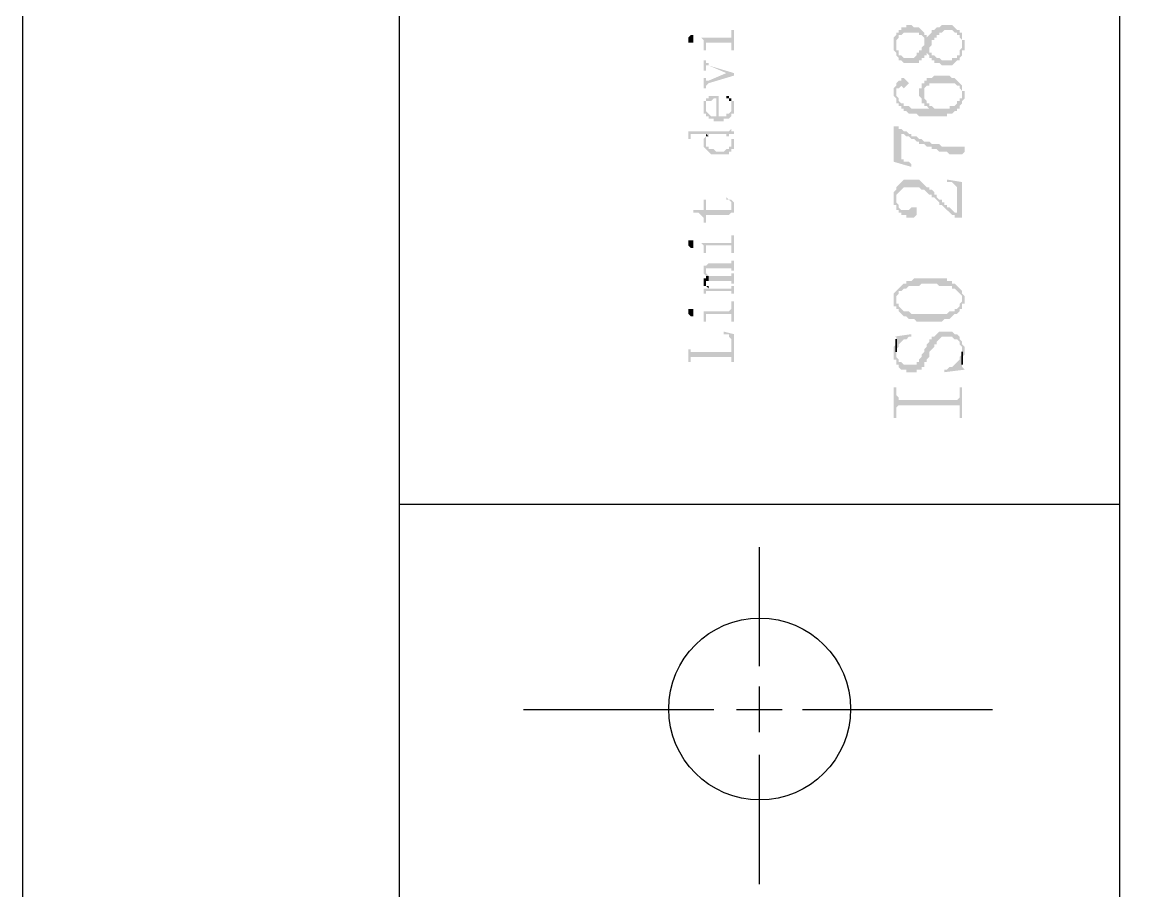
# Model space of a CAD drawing. Header units: millimetres. Extents: x 7018 to 13530, y 4187 to 5692.
# Drawn here: x 7512.01 to 7531.93, y 4710.3 to 4725.76 of the extents above; entities that cross this region are included whole.
import ezdxf

# ---------------------------------------------------------------- set-up
doc = ezdxf.new("R2010")
doc.units = ezdxf.units.MM

msp = doc.modelspace()

# ---------------------------------------------------------------- hatches: boundary and pattern name
at = {"transparency": 33554559}
for points in [[(7527.517, 4725.35), (7527.517, 4725.26), (7527.562, 4725.214), (7527.562, 4725.169), (7527.562, 4725.169), (7527.607, 4725.124), (7527.607, 4725.079), (7527.652, 4725.079), (7527.697, 4725.034), (7527.968, 4725.034), (7527.968, 4725.079), (7528.013, 4725.079), (7528.013, 4725.124), (7528.059, 4725.124), (7528.059, 4725.169), (7528.104, 4725.169), (7528.104, 4725.214), (7528.104, 4725.214), (7528.149, 4725.169), (7528.149, 4725.305), (7528.149, 4725.305), (7528.194, 4725.35), (7528.194, 4725.44), (7528.239, 4725.44), (7528.239, 4725.485), (7528.284, 4725.485), (7528.284, 4725.53), (7528.329, 4725.53), (7528.329, 4725.575), (7528.374, 4725.575), (7528.42, 4725.621), (7528.555, 4725.621), (7528.6, 4725.575), (7528.645, 4725.575), (7528.645, 4725.53), (7528.69, 4725.53), (7528.69, 4725.485), (7528.69, 4725.485), (7528.735, 4725.44), (7528.735, 4725.169), (7528.735, 4725.26), (7528.781, 4725.26), (7528.781, 4725.44), (7528.735, 4725.44), (7528.735, 4725.575), (7528.69, 4725.575), (7528.69, 4725.621), (7528.645, 4725.621), (7528.6, 4725.666), (7528.6, 4725.666), (7528.555, 4725.711), (7528.374, 4725.711), (7528.329, 4725.666), (7528.284, 4725.666), (7528.239, 4725.621), (7528.194, 4725.621), (7528.194, 4725.575), (7528.149, 4725.53), (7528.149, 4725.53), (7528.104, 4725.485), (7528.104, 4725.53), (7528.059, 4725.44), (7528.059, 4725.395), (7528.059, 4725.35), (7528.013, 4725.305), (7528.013, 4725.26), (7527.968, 4725.26), (7527.968, 4725.214), (7527.923, 4725.214), (7527.923, 4725.169), (7527.878, 4725.124), (7527.697, 4725.124), (7527.652, 4725.169), (7527.607, 4725.169), (7527.607, 4725.26), (7527.562, 4725.26), (7527.562, 4725.53), (7527.562, 4725.53), (7527.517, 4725.485), (7527.517, 4725.395)], [(7527.562, 4725.53), (7527.562, 4725.35), (7527.562, 4725.44), (7527.607, 4725.485), (7527.607, 4725.53), (7527.652, 4725.53), (7527.697, 4725.575), (7527.968, 4725.575), (7527.968, 4725.53), (7528.013, 4725.53), (7528.059, 4725.485), (7528.059, 4725.44), (7528.059, 4725.44), (7528.104, 4725.53), (7528.059, 4725.53), (7528.059, 4725.575), (7528.013, 4725.621), (7528.013, 4725.621), (7527.968, 4725.666), (7527.878, 4725.666), (7527.833, 4725.711), (7527.743, 4725.711), (7527.743, 4725.666), (7527.652, 4725.666), (7527.652, 4725.621), (7527.607, 4725.621), (7527.607, 4725.575), (7527.562, 4725.575)], [(7523.861, 4725.44), (7523.861, 4725.395), (7523.951, 4725.395), (7523.951, 4725.44), (7523.951, 4725.485), (7523.951, 4725.53), (7523.906, 4725.53), (7523.861, 4725.485), (7523.861, 4725.485)], [(7524.087, 4725.485), (7524.087, 4725.485), (7524.132, 4725.44), (7524.132, 4725.395), (7524.132, 4725.35), (7524.132, 4725.26), (7524.177, 4725.26), (7524.177, 4725.395), (7524.628, 4725.395), (7524.628, 4725.26), (7524.674, 4725.26), (7524.674, 4725.621), (7524.628, 4725.621), (7524.628, 4725.53), (7524.628, 4725.485), (7524.583, 4725.485)], [(7528.149, 4725.169), (7528.149, 4725.124), (7528.194, 4725.124), (7528.194, 4725.079), (7528.239, 4725.079), (7528.239, 4725.034), (7528.329, 4725.034), (7528.374, 4724.989), (7528.555, 4724.989), (7528.6, 4725.034), (7528.6, 4725.034), (7528.645, 4725.079), (7528.69, 4725.079), (7528.69, 4725.124), (7528.69, 4725.124), (7528.735, 4725.169), (7528.735, 4725.35), (7528.735, 4725.305), (7528.735, 4725.305), (7528.69, 4725.26), (7528.69, 4725.169), (7528.645, 4725.169), (7528.645, 4725.124), (7528.555, 4725.124), (7528.555, 4725.079), (7528.374, 4725.079), (7528.329, 4725.124), (7528.284, 4725.124), (7528.239, 4725.169), (7528.194, 4725.169), (7528.194, 4725.214), (7528.149, 4725.214), (7528.149, 4725.26)], [(7524.132, 4725.079), (7524.132, 4724.898), (7524.177, 4724.898), (7524.177, 4724.944), (7524.177, 4724.989), (7524.222, 4724.989), (7524.538, 4724.853), (7524.538, 4724.853), (7524.674, 4724.808), (7524.674, 4724.853), (7524.222, 4724.989), (7524.222, 4725.034), (7524.177, 4725.034), (7524.177, 4725.079), (7524.177, 4725.079)], [(7524.132, 4724.763), (7524.132, 4724.583), (7524.177, 4724.583), (7524.177, 4724.628), (7524.177, 4724.628), (7524.222, 4724.673), (7524.674, 4724.808), (7524.538, 4724.853), (7524.222, 4724.718), (7524.177, 4724.718), (7524.177, 4724.763), (7524.177, 4724.763)], [(7527.562, 4724.673), (7527.562, 4724.492), (7527.562, 4724.583), (7527.607, 4724.583), (7527.652, 4724.628), (7527.652, 4724.628), (7527.697, 4724.583), (7527.697, 4724.583), (7527.743, 4724.628), (7527.743, 4724.628), (7527.788, 4724.673), (7527.743, 4724.718), (7527.743, 4724.718), (7527.697, 4724.763), (7527.652, 4724.763), (7527.652, 4724.718), (7527.607, 4724.718)], [(7527.968, 4724.492), (7527.968, 4724.447), (7527.968, 4724.447), (7528.013, 4724.402), (7528.013, 4724.312), (7528.059, 4724.312), (7528.059, 4724.537), (7528.059, 4724.583), (7528.104, 4724.628), (7528.149, 4724.628), (7528.149, 4724.673), (7528.6, 4724.673), (7528.645, 4724.628), (7528.69, 4724.628), (7528.69, 4724.583), (7528.735, 4724.537), (7528.735, 4724.492), (7528.735, 4724.312), (7528.735, 4724.357), (7528.781, 4724.402), (7528.781, 4724.447), (7528.781, 4724.537), (7528.735, 4724.537), (7528.735, 4724.628), (7528.69, 4724.673), (7528.69, 4724.673), (7528.645, 4724.718), (7528.645, 4724.718), (7528.6, 4724.763), (7528.555, 4724.763), (7528.51, 4724.808), (7528.239, 4724.808), (7528.194, 4724.763), (7528.104, 4724.763), (7528.104, 4724.718), (7528.059, 4724.718), (7528.059, 4724.673), (7528.013, 4724.673), (7528.013, 4724.583), (7527.968, 4724.583), (7527.968, 4724.537)], [(7527.517, 4724.537), (7527.517, 4724.447), (7527.517, 4724.447), (7527.562, 4724.402), (7527.562, 4724.312), (7527.607, 4724.312), (7527.607, 4724.267), (7527.652, 4724.267), (7527.652, 4724.221), (7527.697, 4724.221), (7527.697, 4724.176), (7527.743, 4724.176), (7527.788, 4724.131), (7527.923, 4724.131), (7527.968, 4724.086), (7528.465, 4724.086), (7528.465, 4724.131), (7528.555, 4724.131), (7528.6, 4724.176), (7528.645, 4724.176), (7528.645, 4724.221), (7528.69, 4724.221), (7528.69, 4724.267), (7528.735, 4724.312), (7528.735, 4724.492), (7528.735, 4724.402), (7528.69, 4724.402), (7528.69, 4724.357), (7528.645, 4724.357), (7528.645, 4724.312), (7528.6, 4724.267), (7528.51, 4724.267), (7528.51, 4724.221), (7528.239, 4724.221), (7528.194, 4724.267), (7528.149, 4724.221), (7527.833, 4724.221), (7527.788, 4724.267), (7527.697, 4724.267), (7527.697, 4724.312), (7527.652, 4724.312), (7527.607, 4724.357), (7527.607, 4724.402), (7527.562, 4724.447), (7527.562, 4724.492), (7527.562, 4724.673), (7527.562, 4724.628), (7527.517, 4724.583), (7527.517, 4724.583)], [(7528.059, 4724.312), (7528.059, 4724.267), (7528.104, 4724.267), (7528.149, 4724.221), (7528.149, 4724.221), (7528.194, 4724.267), (7528.149, 4724.267), (7528.149, 4724.312), (7528.104, 4724.312), (7528.104, 4724.357), (7528.104, 4724.357), (7528.059, 4724.402), (7528.059, 4724.492)], [(7524.132, 4724.357), (7524.177, 4724.267), (7524.177, 4724.312), (7524.177, 4724.357), (7524.267, 4724.357), (7524.313, 4724.402), (7524.358, 4724.402), (7524.358, 4723.996), (7524.493, 4723.996), (7524.493, 4724.041), (7524.583, 4724.041), (7524.628, 4724.086), (7524.628, 4724.131), (7524.674, 4724.131), (7524.674, 4724.176), (7524.674, 4724.221), (7524.674, 4724.267), (7524.674, 4724.312), (7524.674, 4724.357), (7524.628, 4724.357), (7524.628, 4724.267), (7524.628, 4724.221), (7524.628, 4724.176), (7524.628, 4724.176), (7524.583, 4724.131), (7524.538, 4724.131), (7524.538, 4724.086), (7524.403, 4724.086), (7524.403, 4724.447), (7524.222, 4724.447), (7524.222, 4724.402), (7524.177, 4724.402), (7524.177, 4724.357), (7524.177, 4724.357)], [(7524.132, 4724.221), (7524.132, 4724.176), (7524.132, 4724.131), (7524.177, 4724.131), (7524.177, 4724.086), (7524.222, 4724.086), (7524.222, 4724.041), (7524.313, 4724.041), (7524.313, 4723.996), (7524.358, 4723.996), (7524.358, 4724.086), (7524.267, 4724.086), (7524.222, 4724.131), (7524.222, 4724.131), (7524.177, 4724.176), (7524.177, 4724.267), (7524.132, 4724.357), (7524.132, 4724.312), (7524.132, 4724.267)], [(7524.538, 4724.447), (7524.538, 4724.402), (7524.583, 4724.402), (7524.583, 4724.357), (7524.628, 4724.357), (7524.628, 4724.312), (7524.628, 4724.267), (7524.628, 4724.402), (7524.583, 4724.402), (7524.583, 4724.447)], [(7523.816, 4723.815), (7523.861, 4723.815), (7523.861, 4723.77), (7523.861, 4723.68), (7523.906, 4723.68), (7523.906, 4723.725), (7523.906, 4723.77), (7524.177, 4723.77), (7524.222, 4723.725), (7524.222, 4723.77), (7524.538, 4723.77), (7524.538, 4723.725), (7524.583, 4723.725), (7524.583, 4723.77), (7524.674, 4723.77), (7524.674, 4723.815), (7524.628, 4723.815), (7524.628, 4723.86), (7524.628, 4723.906), (7524.628, 4723.86), (7524.628, 4723.86), (7524.583, 4723.815), (7524.583, 4723.815)], [(7527.517, 4723.906), (7527.517, 4723.274), (7527.833, 4723.183), (7527.833, 4723.229), (7527.833, 4723.229), (7527.788, 4723.274), (7527.697, 4723.274), (7527.697, 4723.319), (7527.652, 4723.319), (7527.652, 4723.77), (7527.607, 4723.86), (7527.607, 4723.906)], [(7524.132, 4723.635), (7524.132, 4723.59), (7524.132, 4723.545), (7524.132, 4723.545), (7524.177, 4723.499), (7524.177, 4723.499), (7524.222, 4723.454), (7524.222, 4723.454), (7524.267, 4723.409), (7524.583, 4723.409), (7524.583, 4723.454), (7524.628, 4723.454), (7524.628, 4723.635), (7524.628, 4723.59), (7524.628, 4723.545), (7524.583, 4723.545), (7524.583, 4723.499), (7524.538, 4723.499), (7524.493, 4723.454), (7524.358, 4723.454), (7524.313, 4723.499), (7524.222, 4723.499), (7524.222, 4723.545), (7524.177, 4723.545), (7524.177, 4723.59), (7524.177, 4723.725), (7524.132, 4723.68)], [(7524.177, 4723.725), (7524.177, 4723.635), (7524.177, 4723.68), (7524.177, 4723.725), (7524.222, 4723.725), (7524.177, 4723.77)], [(7524.583, 4723.725), (7524.628, 4723.725), (7524.628, 4723.68), (7524.628, 4723.635), (7524.628, 4723.499), (7524.674, 4723.499), (7524.674, 4723.545), (7524.674, 4723.59), (7524.674, 4723.635), (7524.674, 4723.68), (7524.628, 4723.68), (7524.628, 4723.725), (7524.583, 4723.725), (7524.583, 4723.77)], [(7527.607, 4723.86), (7527.652, 4723.77), (7527.697, 4723.77), (7527.743, 4723.725), (7527.788, 4723.725), (7527.833, 4723.68), (7527.878, 4723.68), (7527.923, 4723.635), (7527.968, 4723.635), (7527.968, 4723.59), (7528.059, 4723.59), (7528.104, 4723.545), (7528.194, 4723.545), (7528.194, 4723.499), (7528.284, 4723.499), (7528.329, 4723.454), (7528.465, 4723.454), (7528.51, 4723.409), (7528.735, 4723.409), (7528.781, 4723.454), (7528.781, 4723.545), (7528.374, 4723.545), (7528.329, 4723.59), (7528.194, 4723.59), (7528.149, 4723.635), (7528.059, 4723.635), (7528.013, 4723.68), (7527.968, 4723.68), (7527.923, 4723.725), (7527.833, 4723.725), (7527.833, 4723.77), (7527.788, 4723.77), (7527.743, 4723.815), (7527.697, 4723.815), (7527.652, 4723.86)], [(7527.517, 4722.642), (7527.517, 4722.506), (7527.562, 4722.506), (7527.562, 4722.461), (7527.562, 4722.642), (7527.562, 4722.687), (7527.607, 4722.732), (7527.607, 4722.732), (7527.652, 4722.777), (7527.652, 4722.777), (7527.697, 4722.822), (7527.968, 4722.822), (7528.013, 4722.777), (7528.059, 4722.777), (7528.104, 4722.732), (7528.104, 4722.732), (7528.149, 4722.687), (7528.194, 4722.687), (7528.194, 4722.642), (7528.239, 4722.642), (7528.284, 4722.597), (7528.284, 4722.597), (7528.329, 4722.552), (7528.329, 4722.506), (7528.374, 4722.506), (7528.42, 4722.461), (7528.42, 4722.461), (7528.465, 4722.416), (7528.465, 4722.416), (7528.51, 4722.371), (7528.51, 4722.371), (7528.555, 4722.326), (7528.6, 4722.326), (7528.6, 4722.281), (7528.645, 4722.281), (7528.645, 4722.371), (7528.6, 4722.371), (7528.555, 4722.416), (7528.51, 4722.461), (7528.465, 4722.461), (7528.465, 4722.506), (7528.42, 4722.506), (7528.42, 4722.552), (7528.374, 4722.552), (7528.374, 4722.597), (7528.329, 4722.597), (7528.284, 4722.642), (7528.284, 4722.687), (7528.239, 4722.687), (7528.239, 4722.732), (7528.194, 4722.777), (7528.149, 4722.777), (7528.149, 4722.822), (7528.104, 4722.822), (7528.059, 4722.868), (7528.059, 4722.868), (7528.013, 4722.913), (7528.013, 4722.913), (7527.968, 4722.958), (7527.697, 4722.958), (7527.652, 4722.913), (7527.652, 4722.913), (7527.607, 4722.868), (7527.607, 4722.868), (7527.562, 4722.822), (7527.562, 4722.777), (7527.517, 4722.732), (7527.517, 4722.687), (7527.517, 4722.687)], [(7528.465, 4722.958), (7528.465, 4722.913), (7528.555, 4722.913), (7528.6, 4722.868), (7528.6, 4722.868), (7528.645, 4722.822), (7528.645, 4722.281), (7528.735, 4722.281), (7528.735, 4722.913)], [(7523.951, 4722.416), (7523.951, 4722.371), (7524.042, 4722.371), (7524.087, 4722.326), (7524.087, 4722.326), (7524.132, 4722.281), (7524.132, 4722.236), (7524.132, 4722.191), (7524.177, 4722.191), (7524.177, 4722.326), (7524.583, 4722.326), (7524.628, 4722.371), (7524.674, 4722.371), (7524.628, 4722.506), (7524.628, 4722.461), (7524.628, 4722.416), (7524.177, 4722.416), (7524.177, 4722.597), (7524.132, 4722.597), (7524.132, 4722.416)], [(7524.538, 4722.597), (7524.583, 4722.597), (7524.628, 4722.552), (7524.628, 4722.506), (7524.628, 4722.506), (7524.674, 4722.371), (7524.674, 4722.416), (7524.674, 4722.461), (7524.674, 4722.506), (7524.674, 4722.552), (7524.674, 4722.552), (7524.628, 4722.597), (7524.583, 4722.597), (7524.538, 4722.642), (7524.538, 4722.642)], [(7527.562, 4722.461), (7527.562, 4722.416), (7527.607, 4722.416), (7527.607, 4722.371), (7527.652, 4722.371), (7527.652, 4722.326), (7527.743, 4722.326), (7527.743, 4722.281), (7527.878, 4722.281), (7527.923, 4722.326), (7527.923, 4722.416), (7527.923, 4722.461), (7527.833, 4722.461), (7527.788, 4722.416), (7527.652, 4722.416), (7527.607, 4722.461), (7527.607, 4722.506), (7527.562, 4722.552), (7527.562, 4722.597)], [(7524.087, 4721.829), (7524.087, 4721.829), (7524.132, 4721.784), (7524.132, 4721.739), (7524.132, 4721.694), (7524.132, 4721.649), (7524.177, 4721.649), (7524.177, 4721.739), (7524.177, 4721.784), (7524.628, 4721.784), (7524.628, 4721.739), (7524.628, 4721.649), (7524.674, 4721.649), (7524.674, 4721.965), (7524.628, 4721.965), (7524.628, 4721.875), (7524.628, 4721.829), (7524.583, 4721.829)], [(7523.861, 4721.829), (7523.861, 4721.784), (7523.861, 4721.784), (7523.906, 4721.739), (7523.951, 4721.739), (7523.951, 4721.784), (7523.951, 4721.829), (7523.951, 4721.875), (7523.861, 4721.875)], [(7524.177, 4721.423), (7524.177, 4721.333), (7524.177, 4721.378), (7524.628, 4721.378), (7524.628, 4721.333), (7524.674, 4721.333), (7524.674, 4721.514), (7524.628, 4721.514), (7524.628, 4721.468), (7524.222, 4721.468)], [(7524.132, 4721.333), (7524.132, 4721.288), (7524.132, 4721.288), (7524.177, 4721.243), (7524.222, 4721.243), (7524.222, 4721.152), (7524.628, 4721.152), (7524.628, 4721.107), (7524.674, 4721.107), (7524.674, 4721.288), (7524.628, 4721.288), (7524.628, 4721.243), (7524.222, 4721.243), (7524.177, 4721.288), (7524.177, 4721.333), (7524.177, 4721.423), (7524.132, 4721.423), (7524.132, 4721.378)], [(7524.132, 4721.152), (7524.132, 4721.107), (7524.132, 4721.062), (7524.177, 4721.062), (7524.177, 4721.152), (7524.222, 4721.152), (7524.222, 4721.243), (7524.177, 4721.243), (7524.177, 4721.198), (7524.132, 4721.198)], [(7524.177, 4721.062), (7524.177, 4721.062), (7524.222, 4721.017), (7524.222, 4721.062), (7524.177, 4721.062), (7524.177, 4721.107), (7524.177, 4721.107)], [(7527.562, 4720.972), (7527.562, 4720.837), (7527.562, 4720.882), (7527.562, 4720.882), (7527.607, 4720.927), (7527.607, 4720.972), (7527.652, 4720.972), (7527.697, 4721.017), (7527.743, 4721.017), (7527.788, 4721.062), (7527.968, 4721.062), (7528.013, 4721.107), (7528.284, 4721.107), (7528.329, 4721.062), (7528.555, 4721.062), (7528.555, 4721.017), (7528.6, 4721.017), (7528.645, 4720.972), (7528.645, 4720.972), (7528.69, 4720.927), (7528.69, 4720.927), (7528.735, 4720.882), (7528.735, 4720.837), (7528.735, 4720.972), (7528.69, 4721.017), (7528.69, 4721.017), (7528.645, 4721.062), (7528.645, 4721.062), (7528.6, 4721.107), (7528.555, 4721.107), (7528.555, 4721.152), (7528.465, 4721.152), (7528.465, 4721.198), (7527.878, 4721.198), (7527.833, 4721.152), (7527.743, 4721.152), (7527.743, 4721.107), (7527.697, 4721.107), (7527.652, 4721.062), (7527.652, 4721.062), (7527.607, 4721.017), (7527.607, 4721.017)], [(7524.132, 4721.017), (7524.132, 4720.972), (7524.132, 4720.927), (7524.177, 4720.927), (7524.177, 4720.972), (7524.628, 4720.972), (7524.628, 4720.927), (7524.674, 4720.927), (7524.674, 4721.062), (7524.628, 4721.062), (7524.628, 4721.017), (7524.222, 4721.017), (7524.222, 4721.062), (7524.222, 4721.017)], [(7527.517, 4720.837), (7527.517, 4720.701), (7527.562, 4720.701), (7527.562, 4720.656), (7527.607, 4720.656), (7527.607, 4720.611), (7527.652, 4720.566), (7527.652, 4720.566), (7527.697, 4720.521), (7527.743, 4720.521), (7527.788, 4720.476), (7527.878, 4720.476), (7527.923, 4720.43), (7528.374, 4720.43), (7528.42, 4720.476), (7528.51, 4720.476), (7528.555, 4720.521), (7528.555, 4720.521), (7528.6, 4720.566), (7528.645, 4720.566), (7528.69, 4720.611), (7528.69, 4720.656), (7528.735, 4720.656), (7528.735, 4720.746), (7528.781, 4720.746), (7528.781, 4720.837), (7528.781, 4720.882), (7528.735, 4720.927), (7528.735, 4720.972), (7528.735, 4720.837), (7528.735, 4720.791), (7528.69, 4720.746), (7528.69, 4720.701), (7528.645, 4720.656), (7528.6, 4720.656), (7528.6, 4720.611), (7528.51, 4720.611), (7528.465, 4720.566), (7527.833, 4720.566), (7527.788, 4720.611), (7527.697, 4720.611), (7527.652, 4720.656), (7527.652, 4720.656), (7527.607, 4720.701), (7527.607, 4720.746), (7527.562, 4720.746), (7527.562, 4720.972), (7527.562, 4720.972), (7527.517, 4720.927)], [(7524.087, 4720.611), (7524.132, 4720.611), (7524.132, 4720.566), (7524.132, 4720.521), (7524.132, 4720.476), (7524.132, 4720.43), (7524.177, 4720.43), (7524.177, 4720.521), (7524.177, 4720.566), (7524.628, 4720.566), (7524.628, 4720.43), (7524.674, 4720.43), (7524.674, 4720.791), (7524.628, 4720.791), (7524.628, 4720.656), (7524.628, 4720.656), (7524.583, 4720.611)], [(7523.861, 4720.611), (7523.861, 4720.566), (7523.861, 4720.566), (7523.906, 4720.521), (7523.951, 4720.521), (7523.951, 4720.566), (7523.951, 4720.611), (7523.951, 4720.656), (7523.861, 4720.656)], [(7524.493, 4720.25), (7524.493, 4720.205), (7524.583, 4720.205), (7524.583, 4720.16), (7524.583, 4720.16), (7524.628, 4720.114), (7524.628, 4719.708), (7524.674, 4719.708), (7524.674, 4720.205)], [(7527.517, 4719.889), (7527.517, 4719.753), (7527.562, 4719.753), (7527.562, 4719.663), (7527.607, 4719.663), (7527.607, 4719.618), (7527.607, 4719.618), (7527.652, 4719.573), (7527.743, 4719.573), (7527.743, 4719.528), (7527.923, 4719.528), (7527.923, 4719.573), (7528.013, 4719.573), (7528.013, 4719.618), (7528.059, 4719.618), (7528.059, 4719.708), (7528.104, 4719.708), (7528.104, 4719.753), (7528.149, 4719.799), (7528.149, 4719.889), (7528.194, 4719.934), (7528.194, 4719.934), (7528.239, 4719.979), (7528.239, 4720.024), (7528.284, 4720.024), (7528.284, 4720.069), (7528.284, 4720.069), (7528.329, 4720.114), (7528.329, 4720.114), (7528.374, 4720.16), (7528.555, 4720.16), (7528.6, 4720.114), (7528.645, 4720.114), (7528.69, 4720.069), (7528.69, 4720.024), (7528.735, 4719.979), (7528.735, 4719.753), (7528.735, 4719.799), (7528.781, 4719.844), (7528.781, 4719.889), (7528.781, 4719.979), (7528.735, 4720.024), (7528.735, 4720.069), (7528.735, 4720.069), (7528.69, 4720.114), (7528.69, 4720.16), (7528.69, 4720.16), (7528.645, 4720.205), (7528.6, 4720.205), (7528.555, 4720.25), (7528.329, 4720.25), (7528.284, 4720.205), (7528.284, 4720.205), (7528.239, 4720.16), (7528.194, 4720.16), (7528.194, 4720.114), (7528.149, 4720.114), (7528.149, 4720.069), (7528.104, 4720.024), (7528.104, 4719.979), (7528.059, 4719.934), (7528.059, 4719.889), (7528.013, 4719.844), (7528.013, 4719.799), (7527.968, 4719.753), (7527.968, 4719.708), (7527.923, 4719.708), (7527.923, 4719.663), (7527.697, 4719.663), (7527.652, 4719.708), (7527.607, 4719.708), (7527.607, 4719.753), (7527.607, 4719.753), (7527.562, 4719.799), (7527.562, 4720.069), (7527.562, 4720.024), (7527.517, 4719.979), (7527.517, 4719.934), (7527.517, 4719.934)], [(7527.517, 4720.16), (7527.562, 4720.16), (7527.562, 4719.934), (7527.607, 4719.979), (7527.607, 4720.024), (7527.607, 4720.024), (7527.652, 4720.069), (7527.652, 4720.069), (7527.697, 4720.114), (7527.743, 4720.114), (7527.788, 4720.16), (7527.833, 4720.16), (7527.833, 4720.205)], [(7523.861, 4719.934), (7523.861, 4719.708), (7523.906, 4719.708), (7523.906, 4719.753), (7523.906, 4719.799), (7524.628, 4719.799), (7524.628, 4719.753), (7524.628, 4719.934), (7524.628, 4719.889), (7523.906, 4719.889), (7523.906, 4719.934), (7523.906, 4719.934)], [(7528.42, 4719.573), (7528.42, 4719.528), (7528.781, 4719.573), (7528.735, 4719.618), (7528.735, 4719.663), (7528.735, 4719.844), (7528.69, 4719.799), (7528.69, 4719.753), (7528.69, 4719.753), (7528.645, 4719.708), (7528.645, 4719.708), (7528.6, 4719.663), (7528.6, 4719.663), (7528.555, 4719.618), (7528.51, 4719.618), (7528.465, 4719.573)], [(7527.517, 4719.257), (7527.517, 4718.715), (7527.562, 4718.715), (7527.562, 4718.896), (7527.607, 4718.941), (7528.69, 4718.941), (7528.69, 4718.715), (7528.735, 4718.715), (7528.735, 4719.257), (7528.69, 4719.257), (7528.69, 4719.122), (7528.69, 4719.076), (7528.69, 4719.076), (7528.645, 4719.031), (7527.607, 4719.031), (7527.607, 4719.076), (7527.607, 4719.076), (7527.562, 4719.122), (7527.562, 4719.257)]]:
    msp.add_hatch(color=256, dxfattribs=at).paths.add_polyline_path(points)

# ---------------------------------------------------------------- linework, layer by layer
msp.add_line((7518.716, 4815.918), (7518.716, 4529.177))
for points in [[(7932.01, 4524.918), (7932.01, 4821.918), (7512.01, 4821.918), (7512.01, 4524.918)], [(7527.562, 4720.069), (7527.562, 4719.889), (7527.562, 4719.934), (7527.562, 4720.114), (7527.562, 4720.114)], [(7528.735, 4719.844), (7528.735, 4719.663), (7528.735, 4719.889), (7528.735, 4719.889)]]:
    msp.add_lwpolyline(points, close=True)
for points in [[(7531.534, 4815.918), (7531.534, 4529.177)], [(7518.716, 4717.181), (7531.534, 4717.181)], [(7525.125, 4716.414), (7525.125, 4714.292)], [(7525.125, 4713.931), (7525.125, 4713.119)], [(7520.928, 4713.525), (7524.313, 4713.525)], [(7524.719, 4713.525), (7525.531, 4713.525)], [(7525.892, 4713.525), (7529.277, 4713.525)], [(7525.125, 4712.713), (7525.125, 4710.411)]]:
    msp.add_lwpolyline(points)
msp.add_circle((7525.132, 4713.532), 1.618)

doc.saveas('drawing.dxf')
